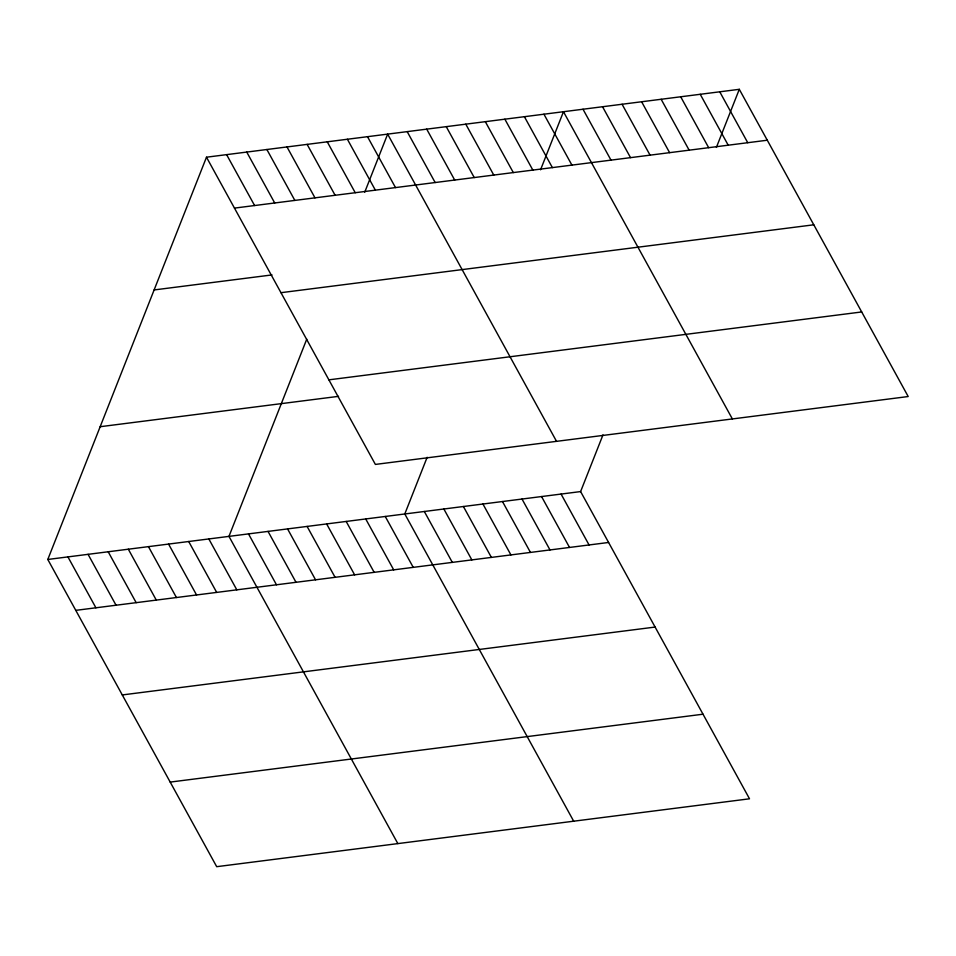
<?xml version="1.0" encoding="UTF-8"?>
<svg xmlns="http://www.w3.org/2000/svg" width="956" height="956" viewBox="0 0 956 956"><rect width="100%" height="100%" fill="white"/><g stroke="black" fill="none" stroke-linecap="round" stroke-linejoin="round"><path stroke-width="1.43" d="M602.985 434.872L580.615 491.575L749.516 798.798L216.701 866.686L47.8 559.463L206.484 157.202L739.299 89.314L908.2 396.537L375.385 464.425L206.484 157.202M306.745 339.201L228.962 536.376L397.851 843.598M364.726 192.204L387.646 134.127L556.535 441.349M427.153 457.279L404.794 513.97L573.684 821.192M540.558 169.798L563.466 111.721L732.368 418.943M716.391 147.391L739.299 89.314M234.471 208.109L767.286 140.221M154.119 289.943L272.018 274.922M280.968 292.691L813.783 224.803M328.876 379.843L861.703 311.955M100.165 426.711L338.544 396.346M47.8 559.463L580.615 491.575M75.787 610.358L608.602 542.47M122.284 694.94L655.099 627.064M170.192 782.092L703.019 714.204M719.76 91.812L747.747 142.707M700.234 94.297L728.209 145.204M680.696 96.783L708.671 147.69M661.158 99.281L689.145 150.176M641.619 101.766L669.606 152.661M622.081 104.252L650.068 155.159M602.543 106.737L630.53 157.644M583.005 109.235L610.992 160.13M543.94 114.206L571.915 165.113M524.402 116.704L552.377 167.599M504.864 119.189L532.851 170.096M485.325 121.675L513.312 172.582M465.787 124.172L493.774 175.067M446.249 126.658L474.236 177.553M426.711 129.144L454.698 180.051M407.184 131.629L435.159 182.536M367.51 136.684L395.497 187.591M561.076 494.061L589.063 544.968M347.387 139.253L375.373 190.16M541.55 496.546L569.525 547.453M327.251 141.823L355.238 192.718M522.012 499.032L549.987 549.939M307.127 144.38L335.114 195.287M502.474 501.53L530.461 552.425M287.003 146.949L314.978 197.844M482.935 504.015L510.922 554.922M463.397 506.501L491.384 557.408M266.867 149.506L294.854 200.413M443.859 508.998L471.846 559.893M246.744 152.076L274.719 202.983M424.321 511.484L452.308 562.391M226.608 154.645L254.595 205.54M385.256 516.467L413.231 567.362M365.718 518.953L393.705 569.86M346.18 521.438L374.166 572.345M326.641 523.924L354.628 574.831M307.103 526.421L335.09 577.316M287.565 528.907L315.552 579.814M268.027 531.393L296.013 582.3M248.5 533.89L276.475 584.785M208.826 538.945L236.813 589.84M188.702 541.502L216.689 592.409M168.567 544.072L196.554 594.967M148.443 546.629L176.43 597.536M128.319 549.198L156.294 600.105M108.183 551.767L136.17 602.662M88.06 554.325L116.046 605.232M67.924 556.894L95.911 607.801"/></g></svg>
